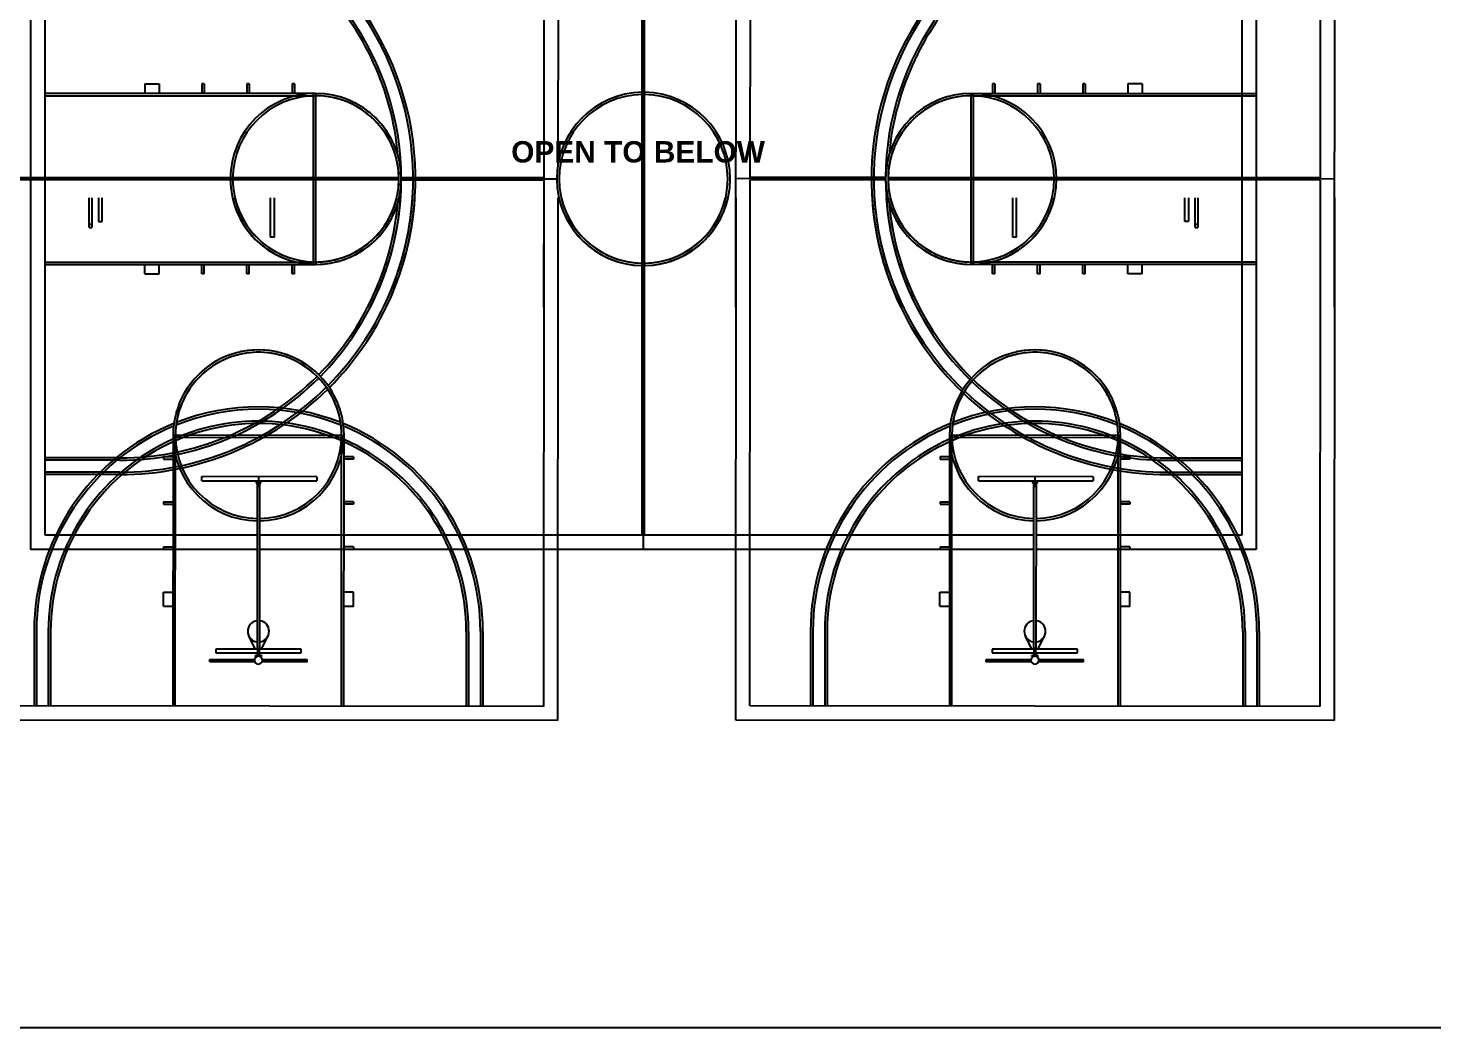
# Model space of a CAD drawing. Header units: inches. Extents: x 8199 to 15931, y 7617 to 15423.
# Drawn here: x 13339 to 14522, y 13310 to 14152 of the extents above; entities that cross this region are included whole.
import ezdxf

# ---------------------------------------------------------------- set-up
doc = ezdxf.new("R2010")
doc.units = ezdxf.units.IN
doc.header["$LTSCALE"] = 0.25
doc.header["$MEASUREMENT"] = 0
doc.layers.add('BACKGROUND', color=8, linetype='Continuous')
doc.styles.add('Arial_B_1', font='arialbd.ttf', dxfattribs={"height": 0.09375})

msp = doc.modelspace()

# ---------------------------------------------------------------- linework, layer by layer
at = {"layer": 'BACKGROUND'}
for p, q in [((13785.2, 14480.4), (13784.9, 14036.7)), ((13934.8, 13916.6), (13935.2, 14480.8)), ((14439.2, 14480.4), (14438.8, 13916.6)), ((13773.2, 14468.4), (13772.9, 14025.4)), ((13946.9, 14025.8), (13947.2, 14468.8)), ((14427.2, 14468.4), (14426.9, 14025.4)), ((13340.9, 13916.6), (13340.9, 14336.6)), ((13856.9, 13916.6), (13856.9, 14336.6)), ((14372.9, 14336.6), (14372.9, 13916.6)), ((13352.9, 13916.6), (13352.9, 14324.6)), ((13855.9, 14097.6), (13855.9, 14324.6)), ((13857.9, 14097.6), (13857.9, 14324.6)), ((14360.9, 14324.6), (14360.9, 13916.6)), ((13436.9, 14104.6), (13448.9, 14104.6)), ((13436.9, 14104.6), (13436.9, 14096.6)), ((13448.9, 14104.6), (13448.9, 14096.6)), ((13486.9, 14104.6), (13484.9, 14104.6)), ((13484.9, 14104.6), (13484.9, 14096.6)), ((13486.9, 14104.6), (13486.9, 14096.6)), ((13524.9, 14104.6), (13522.9, 14104.6)), ((13522.9, 14104.6), (13522.9, 14096.6)), ((13524.9, 14104.6), (13524.9, 14096.6)), ((13562.9, 14104.6), (13560.9, 14104.6)), ((13560.9, 14104.6), (13560.9, 14096.6)), ((13562.9, 14104.6), (13562.9, 14096.6)), ((14152.9, 14104.6), (14150.9, 14104.6)), ((14150.9, 14104.6), (14150.9, 14096.6)), ((14152.9, 14104.6), (14152.9, 14096.6)), ((14190.9, 14104.6), (14188.9, 14104.6)), ((14188.9, 14104.6), (14188.9, 14096.6)), ((14190.9, 14104.6), (14190.9, 14096.6)), ((14228.9, 14104.6), (14226.9, 14104.6)), ((14226.9, 14104.6), (14226.9, 14096.6)), ((14228.9, 14104.6), (14228.9, 14096.6)), ((14276.9, 14104.6), (14264.9, 14104.6)), ((14264.9, 14104.6), (14264.9, 14096.6)), ((14276.9, 14104.6), (14276.9, 14096.6)), ((13580.9, 14096.6), (13352.9, 14096.6)), ((13352.9, 14094.6), (13580.9, 14094.6)), ((13578.9, 13952.6), (13578.9, 14096.6)), ((13580.9, 14096.6), (13580.9, 14094.6)), ((13580.9, 13954.6), (13580.9, 14094.6)), ((13855.9, 14095.6), (13855.9, 14097.6)), ((13855.9, 13953.6), (13855.9, 14095.6)), ((13857.9, 14097.6), (13857.9, 14095.6)), ((13857.9, 13953.6), (13857.9, 14095.6)), ((14132.9, 14094.6), (14132.9, 14096.6)), ((14132.9, 14096.6), (14372.9, 14096.6)), ((14132.9, 14094.6), (14372.9, 14094.6)), ((14132.9, 13954.6), (14132.9, 14094.6)), ((14134.9, 13952.6), (14134.9, 14096.6)), ((13650.9, 14024.5), (13280.9, 14024.8)), ((13650.8, 14025.5), (13292.9, 14025.8)), ((13650.8, 14023.5), (13292.9, 14023.8)), ((13772.9, 14025.4), (13652.8, 14025.5)), ((13772.9, 14023.4), (13652.8, 14023.5)), ((13783.9, 14024.4), (13652.9, 14024.5)), ((13772.9, 14023.4), (13772.8, 13916.6)), ((14060.9, 14024.7), (13934.9, 14024.8)), ((13946.8, 13916.6), (13946.9, 14023.8)), ((14060.9, 14025.7), (13946.9, 14025.8)), ((14060.9, 14023.7), (13946.9, 14023.8)), ((14426.9, 14025.4), (14062.9, 14025.7)), ((14438.9, 14024.4), (14062.9, 14024.7)), ((14426.9, 14023.4), (14062.9, 14023.7)), ((14426.9, 14023.4), (14426.8, 13916.6)), ((13340.9, 13712.6), (13340.9, 14008.6)), ((13340.9, 13916.6), (13340.9, 14008.5)), ((13352.9, 13724.6), (13352.9, 14008.6)), ((13352.9, 13916.6), (13352.9, 14008.5)), ((13390.1, 13986.2), (13390.1, 14008.6)), ((13390.1, 13986.2), (13390.1, 14008.5)), ((13392.2, 14008.6), (13392.2, 13986.2)), ((13392.2, 14008.5), (13392.2, 13986.2)), ((13397.9, 14008.6), (13397.9, 13988.6)), ((13397.9, 14008.5), (13397.9, 13988.6)), ((13400.9, 13988.6), (13400.9, 14008.6)), ((13400.9, 13988.6), (13400.9, 14008.5)), ((13542.6, 14008.6), (13542.6, 13975.5)), ((13542.6, 14008.5), (13542.6, 13975.5)), ((13546.1, 13975.5), (13546.1, 14008.6)), ((13546.1, 13975.5), (13546.1, 14008.5)), ((13578.9, 13952.6), (13578.9, 14008.6)), ((13578.9, 13952.6), (13578.9, 14008.5)), ((13580.9, 13954.6), (13580.9, 14008.6)), ((13580.9, 13954.6), (13580.9, 14008.5)), ((13772.9, 14008.6), (13772.6, 13580.4)), ((13772.9, 14008.5), (13772.8, 13916.6)), ((13784.9, 14008.6), (13784.6, 13568.4)), ((13784.9, 14008.5), (13784.8, 13916.6)), ((13855.9, 13953.6), (13855.9, 14008.6)), ((13855.9, 13953.6), (13855.9, 14008.5)), ((13856.9, 13712.6), (13856.9, 14008.6)), ((13856.9, 13916.6), (13856.9, 14008.5)), ((13857.9, 13953.6), (13857.9, 14008.6)), ((13857.9, 13953.6), (13857.9, 14008.5)), ((13934.6, 13568.8), (13934.9, 14008.6)), ((13934.8, 13916.6), (13934.9, 14008.5)), ((13946.6, 13580.8), (13946.9, 14008.6)), ((13946.8, 13916.6), (13946.9, 14008.5)), ((14132.9, 13954.6), (14132.9, 14008.6)), ((14132.9, 13954.6), (14132.9, 14008.5)), ((14134.9, 13952.6), (14134.9, 14008.6)), ((14134.9, 13952.6), (14134.9, 14008.5)), ((14167.6, 14008.6), (14167.6, 13975.5)), ((14167.6, 14008.5), (14167.6, 13975.5)), ((14171.1, 13975.5), (14171.1, 14008.6)), ((14171.1, 13975.5), (14171.1, 14008.5)), ((14312.9, 13988.6), (14312.9, 14008.6)), ((14312.9, 13988.6), (14312.9, 14008.5)), ((14315.9, 14008.6), (14315.9, 13988.6)), ((14315.9, 14008.5), (14315.9, 13988.6)), ((14321.6, 13986.2), (14321.6, 14008.6)), ((14321.6, 13986.2), (14321.6, 14008.5)), ((14323.7, 14008.6), (14323.7, 13986.2)), ((14323.7, 14008.5), (14323.7, 13986.2)), ((14360.9, 14008.6), (14360.9, 13724.6)), ((14360.9, 14008.5), (14360.9, 13916.6)), ((14372.9, 14008.6), (14372.9, 13712.6)), ((14372.9, 14008.5), (14372.9, 13916.6)), ((14426.9, 14008.6), (14426.6, 13580.4)), ((14426.9, 14008.5), (14426.8, 13916.6)), ((14438.9, 14008.6), (14438.6, 13568.4)), ((14438.9, 14008.5), (14438.8, 13916.6)), ((13390.1, 13983.6), (13390.1, 13986.2)), ((13392.2, 13986.2), (13390.1, 13986.2)), ((13390.1, 13983.6), (13390.1, 13986.2)), ((13392.2, 13986.2), (13390.1, 13986.2)), ((13392.2, 13986.2), (13392.2, 13983.6)), ((13392.2, 13986.2), (13392.2, 13983.6)), ((13397.9, 13988.6), (13400.9, 13988.6)), ((13397.9, 13988.6), (13400.9, 13988.6)), ((14315.9, 13988.6), (14312.9, 13988.6)), ((14315.9, 13988.6), (14312.9, 13988.6)), ((14321.6, 13983.6), (14321.6, 13986.2)), ((14323.7, 13986.2), (14321.6, 13986.2)), ((14321.6, 13983.6), (14321.6, 13986.2)), ((14323.7, 13986.2), (14321.6, 13986.2)), ((14323.7, 13986.2), (14323.7, 13983.6)), ((14323.7, 13986.2), (14323.7, 13983.6)), ((13390.1, 13983.6), (13392.2, 13983.6)), ((13390.1, 13983.6), (13392.2, 13983.6)), ((13543, 13975.5), (13542.6, 13975.5)), ((13543, 13975.5), (13542.6, 13975.5)), ((13546.1, 13975.5), (13543, 13975.5)), ((13546.1, 13975.5), (13543, 13975.5)), ((14170.7, 13975.5), (14167.6, 13975.5)), ((14170.7, 13975.5), (14167.6, 13975.5)), ((14171.1, 13975.5), (14170.7, 13975.5)), ((14171.1, 13975.5), (14170.7, 13975.5)), ((14321.6, 13983.6), (14323.7, 13983.6)), ((14321.6, 13983.6), (14323.7, 13983.6)), ((13352.9, 13954.6), (13580.9, 13954.6)), ((13352.9, 13954.6), (13580.9, 13954.6)), ((13352.9, 13952.6), (13580.9, 13952.6)), ((13352.9, 13952.6), (13580.9, 13952.6)), ((13436.9, 13944.6), (13436.9, 13952.6)), ((13436.9, 13944.6), (13436.9, 13952.6)), ((13448.9, 13944.6), (13448.9, 13952.6)), ((13448.9, 13944.6), (13448.9, 13952.6)), ((13484.9, 13944.6), (13484.9, 13952.6)), ((13484.9, 13944.6), (13484.9, 13952.6)), ((13486.9, 13944.6), (13486.9, 13952.6)), ((13486.9, 13944.6), (13486.9, 13952.6)), ((13522.9, 13944.6), (13522.9, 13952.6)), ((13522.9, 13944.6), (13522.9, 13952.6)), ((13524.9, 13944.6), (13524.9, 13952.6)), ((13524.9, 13944.6), (13524.9, 13952.6)), ((13560.9, 13944.6), (13560.9, 13952.6)), ((13560.9, 13944.6), (13560.9, 13952.6)), ((13562.9, 13944.6), (13562.9, 13952.6)), ((13562.9, 13944.6), (13562.9, 13952.6)), ((13580.9, 13954.6), (13580.9, 13952.6)), ((13580.9, 13954.6), (13580.9, 13952.6)), ((13855.9, 13951.6), (13855.9, 13953.6)), ((13855.9, 13951.6), (13855.9, 13953.6)), ((13855.9, 13916.6), (13855.9, 13951.6)), ((13855.9, 13724.6), (13855.9, 13951.6)), ((13857.9, 13953.6), (13857.9, 13951.6)), ((13857.9, 13953.6), (13857.9, 13951.6)), ((13857.9, 13916.6), (13857.9, 13951.6)), ((13857.9, 13724.6), (13857.9, 13951.6)), ((14132.9, 13952.6), (14132.9, 13954.6)), ((14372.9, 13954.6), (14132.9, 13954.6)), ((14132.9, 13952.6), (14132.9, 13954.6)), ((14372.9, 13954.6), (14132.9, 13954.6)), ((14372.9, 13952.6), (14132.9, 13952.6)), ((14372.9, 13952.6), (14132.9, 13952.6)), ((14150.9, 13944.6), (14150.9, 13952.6)), ((14150.9, 13944.6), (14150.9, 13952.6)), ((14152.9, 13944.6), (14152.9, 13952.6)), ((14152.9, 13944.6), (14152.9, 13952.6)), ((14188.9, 13944.6), (14188.9, 13952.6)), ((14188.9, 13944.6), (14188.9, 13952.6)), ((14190.9, 13944.6), (14190.9, 13952.6)), ((14190.9, 13944.6), (14190.9, 13952.6)), ((14226.9, 13944.6), (14226.9, 13952.6)), ((14226.9, 13944.6), (14226.9, 13952.6)), ((14228.9, 13944.6), (14228.9, 13952.6)), ((14228.9, 13944.6), (14228.9, 13952.6)), ((14264.9, 13944.6), (14264.9, 13952.6)), ((14264.9, 13944.6), (14264.9, 13952.6)), ((14276.9, 13944.6), (14276.9, 13952.6)), ((14276.9, 13944.6), (14276.9, 13952.6)), ((13436.9, 13944.6), (13448.9, 13944.6)), ((13436.9, 13944.6), (13448.9, 13944.6)), ((13486.9, 13944.6), (13484.9, 13944.6)), ((13486.9, 13944.6), (13484.9, 13944.6)), ((13524.9, 13944.6), (13522.9, 13944.6)), ((13524.9, 13944.6), (13522.9, 13944.6)), ((13562.9, 13944.6), (13560.9, 13944.6)), ((13562.9, 13944.6), (13560.9, 13944.6)), ((14152.9, 13944.6), (14150.9, 13944.6)), ((14152.9, 13944.6), (14150.9, 13944.6)), ((14190.9, 13944.6), (14188.9, 13944.6)), ((14190.9, 13944.6), (14188.9, 13944.6)), ((14228.9, 13944.6), (14226.9, 13944.6)), ((14228.9, 13944.6), (14226.9, 13944.6)), ((14276.9, 13944.6), (14264.9, 13944.6)), ((14276.9, 13944.6), (14264.9, 13944.6)), ((13460.7, 13808.7), (13460.6, 13580.7)), ((13460.7, 13808.7), (13462.7, 13808.7)), ((13462.6, 13580.7), (13462.7, 13808.7)), ((13602.7, 13808.6), (13462.7, 13808.7)), ((13602.6, 13580.6), (13602.7, 13808.6)), ((13602.7, 13808.6), (13604.7, 13808.6)), ((13604.6, 13580.6), (13604.7, 13808.6)), ((14114.7, 13808.7), (14114.6, 13580.7)), ((14114.7, 13808.7), (14116.7, 13808.7)), ((14116.6, 13580.7), (14116.7, 13808.7)), ((14256.7, 13808.6), (14116.7, 13808.7)), ((14256.6, 13580.6), (14256.7, 13808.6)), ((14256.7, 13808.6), (14258.7, 13808.6)), ((14258.6, 13580.6), (14258.7, 13808.6)), ((13604.7, 13806.6), (13460.7, 13806.7)), ((14258.7, 13806.6), (14114.7, 13806.7)), ((13415.9, 13789.6), (13352.9, 13789.6)), ((13415.9, 13787.6), (13352.9, 13787.6)), ((13452.7, 13790.7), (13452.7, 13788.7)), ((13452.7, 13790.7), (13460.7, 13790.7)), ((13452.7, 13788.7), (13460.7, 13788.7)), ((13612.7, 13790.6), (13604.7, 13790.6)), ((13612.7, 13788.6), (13604.7, 13788.6)), ((13612.7, 13790.6), (13612.7, 13788.6)), ((14106.7, 13790.7), (14106.7, 13788.7)), ((14106.7, 13790.7), (14114.7, 13790.7)), ((14106.7, 13788.7), (14114.7, 13788.7)), ((14266.7, 13790.6), (14258.7, 13790.6)), ((14266.7, 13788.6), (14258.7, 13788.6)), ((14266.7, 13790.6), (14266.7, 13788.6)), ((14297.9, 13789.6), (14360.9, 13789.6)), ((14297.9, 13787.6), (14360.9, 13787.6)), ((13415.9, 13777.6), (13352.9, 13777.6)), ((13415.9, 13775.6), (13352.9, 13775.6)), ((13581.8, 13773.8), (13485, 13773.9)), ((13485, 13770.8), (13485, 13773.9)), ((13581.8, 13773.8), (13581.8, 13770.8)), ((14235.8, 13773.8), (14139, 13773.9)), ((14139, 13770.8), (14139, 13773.9)), ((14235.8, 13773.8), (14235.8, 13770.8)), ((14297.9, 13777.6), (14360.9, 13777.6)), ((14297.9, 13775.6), (14360.9, 13775.6)), ((13485, 13770.4), (13485, 13770.8)), ((13485, 13770.4), (13581.8, 13770.3)), ((13530.7, 13770.4), (13530.7, 13768.4)), ((13530.7, 13768.4), (13534.7, 13768.4)), ((13530.7, 13768.4), (13530.7, 13768.3)), ((13534.7, 13768.3), (13530.7, 13768.3)), ((13531.5, 13766.6), (13531.4, 13630.2)), ((13532.1, 13770.4), (13532.1, 13768.9)), ((13532.2, 13768.9), (13532.1, 13768.9)), ((13532.1, 13768.9), (13532.1, 13768.4)), ((13532.1, 13768.4), (13533.3, 13768.4)), ((13532.1, 13766.2), (13532.1, 13768.3)), ((13532.1, 13766.2), (13532.1, 13766.2)), ((13532.1, 13766.1), (13533.3, 13766.1)), ((13532.2, 13770.4), (13532.2, 13768.9)), ((13532.2, 13768.4), (13532.2, 13768.9)), ((13532.2, 13768.9), (13532.2, 13768.4)), ((13533.2, 13768.4), (13532.2, 13768.4)), ((13532.6, 13770.7), (13532.6, 13768.9)), ((13532.8, 13768.9), (13532.8, 13770.7)), ((13533.2, 13770.4), (13533.2, 13768.9)), ((13533.3, 13768.9), (13533.2, 13768.9)), ((13533.2, 13768.9), (13533.2, 13768.4)), ((13533.2, 13768.4), (13533.2, 13768.9)), ((13533.3, 13770.4), (13533.3, 13768.9)), ((13533.3, 13768.4), (13533.3, 13768.9)), ((13533.3, 13768.3), (13533.3, 13766.2)), ((13533.3, 13766.2), (13533.3, 13766.2)), ((13533.8, 13630.2), (13533.9, 13766.6)), ((13534.7, 13768.4), (13534.7, 13770.4)), ((13534.7, 13768.3), (13534.7, 13768.4)), ((13581.8, 13770.8), (13581.8, 13770.3)), ((14139, 13770.4), (14139, 13770.8)), ((14139, 13770.4), (14235.8, 13770.3)), ((14184.7, 13770.4), (14184.7, 13768.4)), ((14184.7, 13768.4), (14188.7, 13768.4)), ((14184.7, 13768.4), (14184.7, 13768.3)), ((14188.7, 13768.3), (14184.7, 13768.3)), ((14185.5, 13766.6), (14185.4, 13630.2)), ((14186.1, 13770.4), (14186.1, 13768.9)), ((14186.2, 13768.9), (14186.1, 13768.9)), ((14186.1, 13768.9), (14186.1, 13768.4)), ((14186.1, 13768.4), (14187.3, 13768.4)), ((14186.1, 13766.2), (14186.1, 13768.3)), ((14186.1, 13766.2), (14186.1, 13766.2)), ((14186.1, 13766.1), (14187.3, 13766.1)), ((14186.2, 13770.4), (14186.2, 13768.9)), ((14186.2, 13768.4), (14186.2, 13768.9)), ((14186.2, 13768.9), (14186.2, 13768.4)), ((14187.2, 13768.4), (14186.2, 13768.4)), ((14186.6, 13770.7), (14186.6, 13768.9)), ((14186.8, 13768.9), (14186.8, 13770.7)), ((14187.2, 13770.4), (14187.2, 13768.9)), ((14187.3, 13768.9), (14187.2, 13768.9)), ((14187.2, 13768.9), (14187.2, 13768.4)), ((14187.2, 13768.4), (14187.2, 13768.9)), ((14187.3, 13770.4), (14187.3, 13768.9)), ((14187.3, 13768.4), (14187.3, 13768.9)), ((14187.3, 13768.3), (14187.3, 13766.2)), ((14187.3, 13766.2), (14187.3, 13766.2)), ((14187.8, 13630.2), (14187.9, 13766.6)), ((14188.7, 13768.4), (14188.7, 13770.4)), ((14188.7, 13768.3), (14188.7, 13768.4)), ((14235.8, 13770.8), (14235.8, 13770.3)), ((13452.7, 13752.7), (13452.7, 13750.7)), ((13452.7, 13752.7), (13460.7, 13752.7)), ((13452.7, 13750.7), (13460.7, 13750.7)), ((13612.7, 13752.6), (13604.7, 13752.6)), ((13612.7, 13750.6), (13604.7, 13750.6)), ((13612.7, 13752.6), (13612.7, 13750.6)), ((14106.7, 13752.7), (14106.7, 13750.7)), ((14106.7, 13752.7), (14114.7, 13752.7)), ((14106.7, 13750.7), (14114.7, 13750.7)), ((14266.7, 13752.6), (14258.7, 13752.6)), ((14266.7, 13750.6), (14258.7, 13750.6)), ((14266.7, 13752.6), (14266.7, 13750.6)), ((13531.5, 13724.6), (13352.9, 13724.6)), ((13452.7, 13714.7), (13452.7, 13712.7)), ((13452.7, 13714.7), (13460.7, 13714.7)), ((13855.9, 13724.6), (13533.8, 13724.6)), ((13612.7, 13714.6), (13604.7, 13714.6)), ((13612.7, 13714.6), (13612.7, 13712.6)), ((14185.5, 13724.6), (13857.9, 13724.6)), ((14106.7, 13714.7), (14106.7, 13712.7)), ((14106.7, 13714.7), (14114.7, 13714.7)), ((14360.9, 13724.6), (14187.8, 13724.6)), ((14266.7, 13714.6), (14258.7, 13714.6)), ((14266.7, 13714.6), (14266.7, 13712.6)), ((13531.5, 13712.6), (13340.9, 13712.6)), ((13452.7, 13712.7), (13460.7, 13712.7)), ((14185.5, 13712.6), (13533.8, 13712.6)), ((13612.7, 13712.6), (13604.7, 13712.6)), ((14106.7, 13712.7), (14114.7, 13712.7)), ((14372.9, 13712.6), (14187.8, 13712.6)), ((14266.7, 13712.6), (14258.7, 13712.6)), ((13452.6, 13664.7), (13452.6, 13676.7)), ((13452.6, 13676.7), (13460.6, 13676.7)), ((13612.6, 13676.6), (13604.6, 13676.6)), ((13612.6, 13664.6), (13612.6, 13676.6)), ((14106.6, 13664.7), (14106.6, 13676.7)), ((14106.6, 13676.7), (14114.6, 13676.7)), ((14266.6, 13676.6), (14258.6, 13676.6)), ((14266.6, 13664.6), (14266.6, 13676.6)), ((13452.6, 13664.7), (13460.6, 13664.7)), ((13612.6, 13664.6), (13604.6, 13664.6)), ((14106.6, 13664.7), (14114.6, 13664.7)), ((14266.6, 13664.6), (14258.6, 13664.6)), ((13343.6, 13643.7), (13343.6, 13580.7)), ((13345.6, 13643.7), (13345.6, 13580.7)), ((13355.6, 13643.7), (13355.6, 13580.7)), ((13357.6, 13643.7), (13357.6, 13580.7)), ((13707.6, 13643.5), (13707.6, 13580.5)), ((13709.6, 13643.5), (13709.6, 13580.5)), ((13719.6, 13643.5), (13719.6, 13580.5)), ((13721.6, 13643.5), (13721.6, 13580.5)), ((13997.6, 13643.7), (13997.6, 13580.7)), ((13999.6, 13643.7), (13999.6, 13580.7)), ((14009.6, 13643.7), (14009.6, 13580.7)), ((14011.6, 13643.7), (14011.6, 13580.7)), ((14361.6, 13643.5), (14361.6, 13580.5)), ((14363.6, 13643.5), (14363.6, 13580.5)), ((14373.6, 13643.5), (14373.6, 13580.5)), ((14375.6, 13643.5), (14375.6, 13580.5)), ((13530.1, 13628.6), (13524.6, 13639.6)), ((13535.1, 13628.6), (13540.6, 13639.5)), ((14184.1, 13628.6), (14178.6, 13639.6)), ((14189.1, 13628.6), (14194.6, 13639.5)), ((13491.6, 13619.9), (13494.1, 13619.9)), ((13491.6, 13617.8), (13491.6, 13619.9)), ((13494.1, 13619.9), (13529.4, 13619.9)), ((13494.1, 13619.9), (13494.1, 13617.8)), ((13531.8, 13628.6), (13496.6, 13628.6)), ((13496.6, 13628.6), (13496.6, 13625.6)), ((13496.6, 13625.6), (13531.8, 13625.6)), ((13530.1, 13622.3), (13530.1, 13623.2)), ((13530.1, 13623.2), (13535.1, 13623.2)), ((13535.1, 13623.2), (13530.1, 13623.2)), ((13530.1, 13623.2), (13530.1, 13623.2)), ((13531.3, 13622.3), (13530.1, 13622.3)), ((13532, 13628.7), (13531.8, 13628.7)), ((13531.8, 13628.7), (13531.8, 13623.5)), ((13532, 13623.5), (13532, 13628.7)), ((13532.2, 13628.6), (13532, 13628.6)), ((13532, 13625.6), (13533.2, 13625.6)), ((13533.1, 13623.3), (13532.1, 13623.3)), ((13532.2, 13629.3), (13532.2, 13628.2)), ((13533.2, 13628.6), (13532.9, 13628.6)), ((13533, 13628.2), (13533, 13629.3)), ((13533.3, 13628.7), (13533.2, 13628.7)), ((13533.2, 13628.7), (13533.2, 13623.5)), ((13533.3, 13623.5), (13533.3, 13628.7)), ((13568.6, 13628.6), (13533.3, 13628.6)), ((13533.3, 13625.6), (13568.6, 13625.6)), ((13535.1, 13622.3), (13533.9, 13622.3)), ((13535.1, 13623.2), (13535.1, 13622.3)), ((13535.1, 13623.2), (13535.1, 13623.2)), ((13535.8, 13619.9), (13571, 13619.9)), ((13568.6, 13625.6), (13568.6, 13628.6)), ((13571, 13619.9), (13573.6, 13619.9)), ((13571, 13619.9), (13571, 13617.8)), ((13573.6, 13617.8), (13573.6, 13619.9)), ((14145.6, 13619.9), (14148.1, 13619.9)), ((14145.6, 13617.8), (14145.6, 13619.9)), ((14148.1, 13619.9), (14183.4, 13619.9)), ((14148.1, 13619.9), (14148.1, 13617.8)), ((14185.8, 13628.6), (14150.6, 13628.6)), ((14150.6, 13628.6), (14150.6, 13625.6)), ((14150.6, 13625.6), (14185.8, 13625.6)), ((14184.1, 13622.3), (14184.1, 13623.2)), ((14184.1, 13623.2), (14189.1, 13623.2)), ((14189.1, 13623.2), (14184.1, 13623.2)), ((14184.1, 13623.2), (14184.1, 13623.2)), ((14185.3, 13622.3), (14184.1, 13622.3)), ((14186, 13628.7), (14185.8, 13628.7)), ((14185.8, 13628.7), (14185.8, 13623.5)), ((14186, 13623.5), (14186, 13628.7)), ((14186.2, 13628.6), (14186, 13628.6)), ((14186, 13625.6), (14187.2, 13625.6)), ((14187.1, 13623.3), (14186.1, 13623.3)), ((14186.2, 13629.3), (14186.2, 13628.2)), ((14187.2, 13628.6), (14186.9, 13628.6)), ((14187, 13628.2), (14187, 13629.3)), ((14187.3, 13628.7), (14187.2, 13628.7)), ((14187.2, 13628.7), (14187.2, 13623.5)), ((14187.3, 13623.5), (14187.3, 13628.7)), ((14222.6, 13628.6), (14187.3, 13628.6)), ((14187.3, 13625.6), (14222.6, 13625.6)), ((14189.1, 13622.3), (14187.9, 13622.3)), ((14189.1, 13623.2), (14189.1, 13622.3)), ((14189.1, 13623.2), (14189.1, 13623.2)), ((14189.8, 13619.9), (14225, 13619.9)), ((14222.6, 13625.6), (14222.6, 13628.6)), ((14225, 13619.9), (14227.6, 13619.9)), ((14225, 13619.9), (14225, 13617.8)), ((14227.6, 13617.8), (14227.6, 13619.9)), ((13494.1, 13617.8), (13491.6, 13617.8)), ((13529.4, 13617.8), (13494.1, 13617.8)), ((13529.4, 13618.4), (13529.4, 13617.8)), ((13535.8, 13618.4), (13535.8, 13617.8)), ((13571, 13617.8), (13535.8, 13617.8)), ((13573.6, 13617.8), (13571, 13617.8)), ((14148.1, 13617.8), (14145.6, 13617.8)), ((14183.4, 13617.8), (14148.1, 13617.8)), ((14183.4, 13618.4), (14183.4, 13617.8)), ((14189.8, 13618.4), (14189.8, 13617.8)), ((14225, 13617.8), (14189.8, 13617.8)), ((14227.6, 13617.8), (14225, 13617.8)), ((13772.6, 13580.4), (13292.6, 13580.8)), ((14426.6, 13580.4), (13946.6, 13580.8)), ((13784.6, 13568.4), (13280.6, 13568.8)), ((14438.6, 13568.4), (13934.6, 13568.8)), ((15268.9, 13309.6), (12747.6, 13309.6))]:
    msp.add_line(p, q, dxfattribs=at)
at = {"layer": 'BACKGROUND', "flags": 128}
for points in [[(13532.6, 13774), (13532.6, 13774), (13532.6, 13774), (13532.6, 13774), (13532.6, 13774), (13532.6, 13774), (13532.6, 13774), (13532.6, 13774), (13532.6, 13774), (13532.6, 13774), (13532.6, 13774), (13532.6, 13774), (13532.6, 13774), (13532.6, 13774), (13532.6, 13774), (13532.6, 13774), (13532.6, 13774.1), (13532.6, 13774.1), (13532.6, 13774.1), (13532.6, 13774.1), (13532.6, 13774.1), (13532.6, 13774.1), (13532.6, 13774.1), (13532.6, 13774.1), (13532.6, 13774.1), (13532.6, 13774.1), (13532.6, 13774.1), (13532.6, 13774.1), (13532.6, 13774.1), (13532.7, 13774.1), (13532.7, 13774.1), (13532.7, 13774.1), (13532.7, 13774.1), (13532.7, 13774.1), (13532.7, 13774.1), (13532.7, 13774.1), (13532.7, 13774.1), (13532.7, 13774.1), (13532.7, 13774.1), (13532.7, 13774.1), (13532.7, 13774.1)], [(13532.6, 13773.8), (13532.6, 13773.9), (13532.6, 13773.9), (13532.6, 13773.9), (13532.6, 13773.9), (13532.6, 13773.9), (13532.6, 13774), (13532.6, 13774), (13532.6, 13774), (13532.6, 13774), (13532.6, 13774)], [(13532.6, 13774), (13532.6, 13774), (13532.6, 13774), (13532.6, 13774), (13532.6, 13774), (13532.6, 13773.9), (13532.6, 13773.9), (13532.6, 13773.9), (13532.6, 13773.9), (13532.6, 13773.9), (13532.6, 13773.8), (13532.6, 13773.8), (13532.6, 13773.8), (13532.6, 13773.7), (13532.6, 13773.7), (13532.6, 13773.6), (13532.6, 13773.6), (13532.6, 13773.6), (13532.6, 13773.5), (13532.6, 13773.5), (13532.6, 13773.4), (13532.6, 13773.4), (13532.6, 13773.3), (13532.6, 13773.2), (13532.6, 13773.2), (13532.6, 13773.1), (13532.6, 13773), (13532.6, 13773), (13532.6, 13772.9), (13532.6, 13772.8), (13532.6, 13772.8), (13532.6, 13772.7), (13532.6, 13772.6), (13532.6, 13772.6), (13532.6, 13772.5), (13532.6, 13772.4), (13532.6, 13772.3), (13532.6, 13772.3), (13532.6, 13772.2), (13532.6, 13772.1), (13532.6, 13772), (13532.6, 13772), (13532.6, 13771.9), (13532.6, 13771.8), (13532.6, 13771.7), (13532.6, 13771.7), (13532.6, 13771.6), (13532.6, 13771.5), (13532.6, 13771.5), (13532.6, 13771.4), (13532.6, 13771.3), (13532.6, 13771.3), (13532.6, 13771.2), (13532.6, 13771.1), (13532.6, 13771.1), (13532.6, 13771), (13532.6, 13770.9), (13532.6, 13770.9), (13532.6, 13770.8), (13532.6, 13770.8), (13532.6, 13770.7), (13532.6, 13770.7)], [(13532.7, 13774.1), (13532.7, 13774.1), (13532.7, 13774.1), (13532.7, 13774.1), (13532.7, 13774.1), (13532.7, 13774.1), (13532.7, 13774.1), (13532.7, 13774.1), (13532.7, 13774.1), (13532.7, 13774.1), (13532.7, 13774.1), (13532.8, 13774.1), (13532.8, 13774.1), (13532.8, 13774.1), (13532.8, 13774.1), (13532.8, 13774.1), (13532.8, 13774.1), (13532.8, 13774.1), (13532.8, 13774.1), (13532.8, 13774.1), (13532.8, 13774.1), (13532.8, 13774.1), (13532.8, 13774.1), (13532.8, 13774.1), (13532.8, 13774), (13532.8, 13774), (13532.8, 13774), (13532.8, 13774), (13532.8, 13774), (13532.8, 13774), (13532.8, 13774), (13532.8, 13774), (13532.8, 13774), (13532.8, 13774), (13532.8, 13774), (13532.8, 13774), (13532.8, 13774), (13532.8, 13774), (13532.8, 13774), (13532.8, 13774), (13532.8, 13774)], [(13532.8, 13770.7), (13532.8, 13770.7), (13532.8, 13770.8), (13532.8, 13770.8), (13532.8, 13770.9), (13532.8, 13771), (13532.8, 13771), (13532.8, 13771.1), (13532.8, 13771.2), (13532.8, 13771.2), (13532.8, 13771.3), (13532.8, 13771.4), (13532.8, 13771.4), (13532.8, 13771.5), (13532.8, 13771.6), (13532.8, 13771.6), (13532.8, 13771.7), (13532.8, 13771.8), (13532.8, 13771.9), (13532.8, 13771.9), (13532.8, 13772), (13532.8, 13772.1), (13532.8, 13772.2), (13532.8, 13772.2), (13532.8, 13772.3), (13532.8, 13772.4), (13532.8, 13772.5), (13532.8, 13772.5), (13532.8, 13772.6), (13532.8, 13772.7), (13532.8, 13772.7), (13532.8, 13772.8), (13532.8, 13772.9), (13532.8, 13772.9), (13532.8, 13773), (13532.8, 13773.1), (13532.8, 13773.1), (13532.8, 13773.2), (13532.8, 13773.3), (13532.8, 13773.3), (13532.8, 13773.4), (13532.8, 13773.4), (13532.8, 13773.5), (13532.8, 13773.5), (13532.8, 13773.6), (13532.8, 13773.6), (13532.8, 13773.7), (13532.8, 13773.7), (13532.8, 13773.7), (13532.8, 13773.8), (13532.8, 13773.8), (13532.8, 13773.8), (13532.8, 13773.9), (13532.8, 13773.9), (13532.8, 13773.9), (13532.8, 13773.9), (13532.8, 13773.9), (13532.8, 13774), (13532.8, 13774), (13532.8, 13774), (13532.8, 13774), (13532.8, 13774)], [(13532.8, 13774), (13532.8, 13774), (13532.8, 13774), (13532.8, 13774), (13532.8, 13774), (13532.8, 13773.9), (13532.8, 13773.9), (13532.8, 13773.9), (13532.8, 13773.9), (13532.8, 13773.9), (13532.8, 13773.8)], [(14186.6, 13774), (14186.6, 13774), (14186.6, 13774), (14186.6, 13774), (14186.6, 13774), (14186.6, 13774), (14186.6, 13774), (14186.6, 13774), (14186.6, 13774), (14186.6, 13774), (14186.6, 13774), (14186.6, 13774), (14186.6, 13774), (14186.6, 13774), (14186.6, 13774), (14186.6, 13774), (14186.6, 13774.1), (14186.6, 13774.1), (14186.6, 13774.1), (14186.6, 13774.1), (14186.6, 13774.1), (14186.6, 13774.1), (14186.6, 13774.1), (14186.6, 13774.1), (14186.6, 13774.1), (14186.6, 13774.1), (14186.6, 13774.1), (14186.6, 13774.1), (14186.6, 13774.1), (14186.7, 13774.1), (14186.7, 13774.1), (14186.7, 13774.1), (14186.7, 13774.1), (14186.7, 13774.1), (14186.7, 13774.1), (14186.7, 13774.1), (14186.7, 13774.1), (14186.7, 13774.1), (14186.7, 13774.1), (14186.7, 13774.1), (14186.7, 13774.1)], [(14186.6, 13773.8), (14186.6, 13773.9), (14186.6, 13773.9), (14186.6, 13773.9), (14186.6, 13773.9), (14186.6, 13773.9), (14186.6, 13774), (14186.6, 13774), (14186.6, 13774), (14186.6, 13774), (14186.6, 13774)], [(14186.6, 13774), (14186.6, 13774), (14186.6, 13774), (14186.6, 13774), (14186.6, 13774), (14186.6, 13773.9), (14186.6, 13773.9), (14186.6, 13773.9), (14186.6, 13773.9), (14186.6, 13773.9), (14186.6, 13773.8), (14186.6, 13773.8), (14186.6, 13773.8), (14186.6, 13773.7), (14186.6, 13773.7), (14186.6, 13773.6), (14186.6, 13773.6), (14186.6, 13773.6), (14186.6, 13773.5), (14186.6, 13773.5), (14186.6, 13773.4), (14186.6, 13773.4), (14186.6, 13773.3), (14186.6, 13773.2), (14186.6, 13773.2), (14186.6, 13773.1), (14186.6, 13773), (14186.6, 13773), (14186.6, 13772.9), (14186.6, 13772.8), (14186.6, 13772.8), (14186.6, 13772.7), (14186.6, 13772.6), (14186.6, 13772.6), (14186.6, 13772.5), (14186.6, 13772.4), (14186.6, 13772.3), (14186.6, 13772.3), (14186.6, 13772.2), (14186.6, 13772.1), (14186.6, 13772), (14186.6, 13772), (14186.6, 13771.9), (14186.6, 13771.8), (14186.6, 13771.7), (14186.6, 13771.7), (14186.6, 13771.6), (14186.6, 13771.5), (14186.6, 13771.5), (14186.6, 13771.4), (14186.6, 13771.3), (14186.6, 13771.3), (14186.6, 13771.2), (14186.6, 13771.1), (14186.6, 13771.1), (14186.6, 13771), (14186.6, 13770.9), (14186.6, 13770.9), (14186.6, 13770.8), (14186.6, 13770.8), (14186.6, 13770.7), (14186.6, 13770.7)], [(14186.7, 13774.1), (14186.7, 13774.1), (14186.7, 13774.1), (14186.7, 13774.1), (14186.7, 13774.1), (14186.7, 13774.1), (14186.7, 13774.1), (14186.7, 13774.1), (14186.7, 13774.1), (14186.7, 13774.1), (14186.7, 13774.1), (14186.8, 13774.1), (14186.8, 13774.1), (14186.8, 13774.1), (14186.8, 13774.1), (14186.8, 13774.1), (14186.8, 13774.1), (14186.8, 13774.1), (14186.8, 13774.1), (14186.8, 13774.1), (14186.8, 13774.1), (14186.8, 13774.1), (14186.8, 13774.1), (14186.8, 13774.1), (14186.8, 13774), (14186.8, 13774), (14186.8, 13774), (14186.8, 13774), (14186.8, 13774), (14186.8, 13774), (14186.8, 13774), (14186.8, 13774), (14186.8, 13774), (14186.8, 13774), (14186.8, 13774), (14186.8, 13774), (14186.8, 13774), (14186.8, 13774), (14186.8, 13774), (14186.8, 13774), (14186.8, 13774)], [(14186.8, 13770.7), (14186.8, 13770.7), (14186.8, 13770.8), (14186.8, 13770.8), (14186.8, 13770.9), (14186.8, 13771), (14186.8, 13771), (14186.8, 13771.1), (14186.8, 13771.2), (14186.8, 13771.2), (14186.8, 13771.3), (14186.8, 13771.4), (14186.8, 13771.4), (14186.8, 13771.5), (14186.8, 13771.6), (14186.8, 13771.6), (14186.8, 13771.7), (14186.8, 13771.8), (14186.8, 13771.9), (14186.8, 13771.9), (14186.8, 13772), (14186.8, 13772.1), (14186.8, 13772.2), (14186.8, 13772.2), (14186.8, 13772.3), (14186.8, 13772.4), (14186.8, 13772.5), (14186.8, 13772.5), (14186.8, 13772.6), (14186.8, 13772.7), (14186.8, 13772.7), (14186.8, 13772.8), (14186.8, 13772.9), (14186.8, 13772.9), (14186.8, 13773), (14186.8, 13773.1), (14186.8, 13773.1), (14186.8, 13773.2), (14186.8, 13773.3), (14186.8, 13773.3), (14186.8, 13773.4), (14186.8, 13773.4), (14186.8, 13773.5), (14186.8, 13773.5), (14186.8, 13773.6), (14186.8, 13773.6), (14186.8, 13773.7), (14186.8, 13773.7), (14186.8, 13773.7), (14186.8, 13773.8), (14186.8, 13773.8), (14186.8, 13773.8), (14186.8, 13773.9), (14186.8, 13773.9), (14186.8, 13773.9), (14186.8, 13773.9), (14186.8, 13773.9), (14186.8, 13774), (14186.8, 13774), (14186.8, 13774), (14186.8, 13774), (14186.8, 13774)], [(14186.8, 13774), (14186.8, 13774), (14186.8, 13774), (14186.8, 13774), (14186.8, 13774), (14186.8, 13773.9), (14186.8, 13773.9), (14186.8, 13773.9), (14186.8, 13773.9), (14186.8, 13773.9), (14186.8, 13773.8)]]:
    msp.add_lwpolyline(points, dxfattribs=at)
at = {"layer": 'BACKGROUND'}
for centre, radius, start, end in [((13415.9, 14024.6), 249, 334.2952, 44.8156), ((14297.9, 14024.6), 249, 133.9313, 205.7048), ((14297.9, 14024.6), 247, 134.0406, 205.9284), ((13415.9, 14024.6), 235, 4.9312, 44.5021), ((13415.9, 14024.6), 237, 332.8903, 44.506), ((13415.9, 14024.6), 247, 334.0716, 44.736), ((14297.9, 14024.6), 237, 134.3596, 207.1097), ((14297.9, 14024.6), 235, 134.3949, 175.0688), ((13580.9, 14024.6), 72, 90, 270), ((13580.9, 14024.6), 70, 90, 270), ((13580.9, 14024.6), 72, 270, 90), ((13580.9, 14024.6), 70, 270, 90), ((13580.9, 14024.6), 70, 84.7736, 90), ((13580.9, 14024.6), 72, 83.0917, 84.7736), ((13580.9, 14024.6), 70, 79.523, 83.0917), ((13580.9, 14024.6), 72, 77.5652, 79.523), ((13580.9, 14024.6), 70, 74.2228, 77.5652), ((13580.9, 14024.6), 72, 72.2362, 74.2228), ((13856.9, 14024.6), 73, 90.7849, 269.2151), ((13856.9, 14024.6), 71, 90.807, 269.193), ((13856.9, 14024.6), 73, 270.7849, 89.2151), ((13856.9, 14024.6), 71, 270.807, 89.193), ((14132.9, 14024.6), 72, 90, 270), ((14132.9, 14024.6), 70, 90, 270), ((14132.9, 14024.6), 72, 105.7772, 107.7638), ((14132.9, 14024.6), 70, 102.4348, 105.7772), ((14132.9, 14024.6), 72, 100.477, 102.4348), ((14132.9, 14024.6), 70, 96.9083, 100.477), ((14132.9, 14024.6), 72, 95.2264, 96.9083), ((14132.9, 14024.6), 70, 90, 95.2264), ((14132.9, 14024.6), 72, 270, 90), ((14132.9, 14024.6), 70, 270, 90), ((13580.9, 14024.6), 70, 68.7923, 72.2362), ((13580.9, 14024.6), 72, 66.9731, 68.7923), ((13580.9, 14024.6), 70, 62.7633, 66.9731), ((13580.9, 14024.6), 72, 61.7402, 62.7633), ((13580.9, 14024.6), 70, 56.5177, 61.7402), ((13580.9, 14024.6), 72, 55.0655, 56.5177), ((13580.9, 14024.6), 70, 51.2769, 55.0655), ((13580.9, 14024.6), 72, 49.3719, 51.2769), ((14132.9, 14024.6), 72, 128.7231, 130.6281), ((14132.9, 14024.6), 70, 124.9345, 128.7231), ((14132.9, 14024.6), 72, 123.4823, 124.9345), ((14132.9, 14024.6), 70, 118.2598, 123.4823), ((14132.9, 14024.6), 72, 117.2367, 118.2598), ((14132.9, 14024.6), 70, 113.0269, 117.2367), ((14132.9, 14024.6), 72, 111.2077, 113.0269), ((14132.9, 14024.6), 70, 107.7638, 111.2077), ((13580.9, 14024.6), 70, 45.9979, 49.3719), ((13580.9, 14024.6), 72, 44.0021, 45.9979), ((13580.9, 14024.6), 70, 40.6281, 44.0021), ((13580.9, 14024.6), 72, 38.7231, 40.6281), ((14132.9, 14024.6), 72, 139.3719, 141.2769), ((14132.9, 14024.6), 70, 135.9979, 139.3719), ((14132.9, 14024.6), 72, 134.0021, 135.9979), ((14132.9, 14024.6), 70, 130.6281, 134.0021), ((13580.9, 14024.6), 70, 34.9345, 38.7231), ((13580.9, 14024.6), 70, 28.2598, 33.4823), ((13580.9, 14024.6), 72, 33.4823, 34.9345), ((13580.9, 14024.6), 72, 27.2367, 28.2598), ((14132.9, 14024.6), 72, 151.7402, 152.7633), ((14132.9, 14024.6), 70, 146.5177, 151.7402), ((14132.9, 14024.6), 72, 145.0655, 146.5177), ((14132.9, 14024.6), 70, 141.2769, 145.0655), ((13580.9, 14024.6), 70, 23.0269, 27.2367), ((13580.9, 14024.6), 70, 17.7638, 21.2077), ((13580.9, 14024.6), 72, 21.2077, 23.0269), ((13580.9, 14024.6), 72, 15.7772, 17.7638), ((14132.9, 14024.6), 72, 162.2362, 164.2228), ((14132.9, 14024.6), 72, 156.9731, 158.7923), ((14132.9, 14024.6), 70, 158.7923, 162.2362), ((14132.9, 14024.6), 70, 152.7633, 156.9731), ((13580.9, 14024.6), 70, 12.4348, 15.7772), ((13580.9, 14024.6), 70, 6.9083, 10.477), ((13580.9, 14024.6), 72, 10.477, 12.4348), ((13580.9, 14024.6), 72, 5.2264, 6.9083), ((14132.9, 14024.6), 72, 173.0917, 174.7736), ((14132.9, 14024.6), 72, 167.5652, 169.523), ((14132.9, 14024.6), 70, 169.523, 173.0917), ((14132.9, 14024.6), 70, 164.2228, 167.5652), ((13580.9, 14024.6), 70, 354.7736, 5.2264), ((14132.9, 14024.6), 70, 174.7736, 185.2264), ((13580.9, 14024.6), 70, 349.523, 353.0917), ((13580.9, 14024.6), 72, 353.0917, 354.7736), ((14132.9, 14024.6), 72, 185.2264, 186.9083), ((14132.9, 14024.6), 70, 186.9083, 190.477), ((13580.9, 14024.6), 72, 192.8907, 270), ((13580.9, 14024.6), 72, 192.9409, 270), ((13580.9, 14024.6), 70, 193.2698, 270), ((13580.9, 14024.6), 70, 193.3214, 270), ((13580.9, 14024.6), 70, 270, 346.7455), ((13580.9, 14024.6), 72, 270, 347.1182), ((13580.9, 14024.6), 70, 270, 346.6947), ((13580.9, 14024.6), 72, 270, 347.0689), ((13415.9, 14024.6), 235, 315.4463, 354.9802), ((13415.9, 14024.6), 237, 315.4422, 356.1161), ((13415.9, 14024.6), 247, 315.2109, 356.2755), ((13415.9, 14024.6), 249, 315.1321, 356.3054), ((13415.9, 14024.6), 235, 332.6403, 354.9802), ((13415.9, 14024.6), 237, 332.8903, 356.1014), ((13415.9, 14024.6), 247, 334.0716, 356.2614), ((13415.9, 14024.6), 249, 334.2952, 356.2915), ((13580.9, 14024.6), 70, 333.3508, 339.8459), ((13580.9, 14024.6), 70, 333.3508, 339.8459), ((13580.9, 14024.6), 70, 340.6599, 346.6786), ((13580.9, 14024.6), 70, 340.6599, 346.7302), ((13580.9, 14024.6), 72, 339.8459, 340.6599), ((13580.9, 14024.6), 72, 339.8459, 340.6599), ((13856.9, 14024.6), 73, 192.7025, 269.2151), ((13856.9, 14024.6), 73, 192.7511, 269.2151), ((13856.9, 14024.6), 71, 193.0648, 269.193), ((13856.9, 14024.6), 71, 193.1148, 269.193), ((13856.9, 14024.6), 71, 270.807, 346.9352), ((13856.9, 14024.6), 73, 270.7849, 347.2975), ((13856.9, 14024.6), 71, 270.807, 346.8852), ((13856.9, 14024.6), 73, 270.7849, 347.2489), ((14297.9, 14024.6), 249, 183.6946, 226.0035), ((14297.9, 14024.6), 249, 183.7085, 205.7048), ((14297.9, 14024.6), 247, 183.7245, 225.8945), ((14297.9, 14024.6), 247, 183.7386, 205.9284), ((14297.9, 14024.6), 237, 183.8839, 225.5841), ((14297.9, 14024.6), 237, 183.8986, 207.1097), ((14132.9, 14024.6), 72, 192.8818, 270), ((14132.9, 14024.6), 72, 192.9311, 270), ((14297.9, 14024.6), 235, 185.0198, 207.3597), ((14297.9, 14024.6), 235, 185.0198, 225.549), ((14132.9, 14024.6), 70, 193.2545, 270), ((14132.9, 14024.6), 70, 193.2698, 199.3401), ((14132.9, 14024.6), 70, 193.3053, 270), ((14132.9, 14024.6), 70, 193.3214, 199.3401), ((14132.9, 14024.6), 72, 199.3401, 200.1541), ((14132.9, 14024.6), 72, 199.3401, 200.1541), ((14132.9, 14024.6), 70, 200.1541, 206.6492), ((14132.9, 14024.6), 70, 200.1541, 206.6492), ((14132.9, 14024.6), 72, 270, 347.1093), ((14132.9, 14024.6), 70, 270, 346.6786), ((14132.9, 14024.6), 72, 270, 347.0591), ((14132.9, 14024.6), 70, 270, 346.7302), ((13580.9, 14024.6), 70, 325.4366, 332.2445), ((13580.9, 14024.6), 70, 325.4366, 332.2445), ((13580.9, 14024.6), 72, 332.2445, 333.3508), ((13580.9, 14024.6), 72, 332.2445, 333.3508), ((14132.9, 14024.6), 72, 206.6492, 207.7555), ((14132.9, 14024.6), 72, 206.6492, 207.7555), ((14132.9, 14024.6), 70, 207.7555, 214.5634), ((14132.9, 14024.6), 70, 207.7555, 214.5634), ((13580.9, 14024.6), 70, 309.9092, 316.5009), ((13580.9, 14024.6), 70, 309.9092, 316.5009), ((13580.9, 14024.6), 70, 317.1086, 324.0167), ((13580.9, 14024.6), 70, 317.1086, 324.0167), ((13580.9, 14024.6), 72, 316.5009, 317.1086), ((13580.9, 14024.6), 72, 316.5009, 317.1086), ((13580.9, 14024.6), 72, 324.0167, 325.4366), ((13580.9, 14024.6), 72, 324.0167, 325.4366), ((14132.9, 14024.6), 72, 214.5634, 215.9833), ((14132.9, 14024.6), 72, 214.5634, 215.9833), ((14132.9, 14024.6), 70, 215.9833, 222.8914), ((14132.9, 14024.6), 70, 215.9833, 222.8914), ((14132.9, 14024.6), 72, 222.8914, 223.4991), ((14132.9, 14024.6), 72, 222.8914, 223.4991), ((14132.9, 14024.6), 70, 223.4991, 230.0908), ((14132.9, 14024.6), 70, 223.4991, 230.0908), ((13580.9, 14024.6), 70, 293.5552, 300.517), ((13580.9, 14024.6), 70, 293.5552, 300.517), ((13580.9, 14024.6), 72, 300.517, 301.9088), ((13580.9, 14024.6), 72, 300.517, 301.9088), ((13580.9, 14024.6), 70, 301.9088, 308.7009), ((13580.9, 14024.6), 70, 301.9088, 308.7009), ((13580.9, 14024.6), 72, 308.7009, 309.9092), ((13580.9, 14024.6), 72, 308.7009, 309.9092), ((14132.9, 14024.6), 72, 230.0908, 231.2991), ((14132.9, 14024.6), 72, 230.0908, 231.2991), ((14132.9, 14024.6), 70, 231.2991, 238.0912), ((14132.9, 14024.6), 70, 231.2991, 238.0912), ((14132.9, 14024.6), 72, 238.0912, 239.483), ((14132.9, 14024.6), 72, 238.0912, 239.483), ((14132.9, 14024.6), 70, 239.483, 246.4448), ((14132.9, 14024.6), 70, 239.483, 246.4448), ((13580.9, 14024.6), 70, 270, 277.028), ((13580.9, 14024.6), 70, 270, 277.028), ((13580.9, 14024.6), 72, 277.028, 278.3762), ((13580.9, 14024.6), 72, 277.028, 278.3762), ((13580.9, 14024.6), 70, 278.3762, 285.1605), ((13580.9, 14024.6), 70, 278.3762, 285.1605), ((13580.9, 14024.6), 72, 285.1605, 286.4484), ((13580.9, 14024.6), 72, 285.1605, 286.4484), ((13580.9, 14024.6), 70, 286.4484, 293.2116), ((13580.9, 14024.6), 70, 286.4484, 293.2116), ((13580.9, 14024.6), 72, 293.2116, 293.4783), ((13580.9, 14024.6), 72, 293.2116, 293.4783), ((14132.9, 14024.6), 72, 246.5217, 246.7884), ((14132.9, 14024.6), 72, 246.5217, 246.7884), ((14132.9, 14024.6), 70, 246.7884, 253.5516), ((14132.9, 14024.6), 70, 246.7884, 253.5516), ((14132.9, 14024.6), 72, 253.5516, 254.8395), ((14132.9, 14024.6), 72, 253.5516, 254.8395), ((14132.9, 14024.6), 70, 254.8395, 261.6238), ((14132.9, 14024.6), 70, 254.8395, 261.6238), ((14132.9, 14024.6), 72, 261.6238, 262.972), ((14132.9, 14024.6), 72, 261.6238, 262.972), ((14132.9, 14024.6), 70, 262.972, 270), ((14132.9, 14024.6), 70, 262.972, 270), ((13532.7, 13808.6), 72, 359.9597, 179.9597), ((13532.7, 13808.6), 72, 93.1917, 94.1687), ((13532.7, 13808.6), 72, 85.7508, 86.7278), ((14186.7, 13808.6), 72, 359.9597, 179.9597), ((14186.7, 13808.6), 72, 93.1917, 94.1687), ((14186.7, 13808.6), 72, 85.7508, 86.7278), ((13532.7, 13808.6), 70, 359.9597, 179.9597), ((13532.7, 13808.6), 72, 124.5231, 125.9431), ((13532.7, 13808.6), 70, 117.7152, 124.5231), ((13532.7, 13808.6), 72, 116.6089, 117.7152), ((13532.7, 13808.6), 70, 110.1138, 116.6089), ((13532.7, 13808.6), 72, 109.2998, 110.1138), ((13532.7, 13808.6), 70, 102.4346, 109.2998), ((13532.7, 13808.6), 72, 101.0008, 102.4346), ((13532.7, 13808.6), 70, 94.1687, 101.0008), ((13532.7, 13808.6), 70, 86.7278, 93.1917), ((13532.7, 13808.6), 70, 78.9187, 85.7508), ((13532.7, 13808.6), 72, 77.4849, 78.9187), ((13532.7, 13808.6), 70, 70.6197, 77.4849), ((13532.7, 13808.6), 72, 69.8056, 70.6197), ((13532.7, 13808.6), 70, 63.3105, 69.8056), ((13532.7, 13808.6), 72, 62.2043, 63.3105), ((13532.7, 13808.6), 70, 55.3964, 62.2043), ((13532.7, 13808.6), 72, 53.9764, 55.3964), ((14186.7, 13808.6), 70, 359.9597, 179.9597), ((14186.7, 13808.6), 72, 124.5231, 125.9431), ((14186.7, 13808.6), 70, 117.7152, 124.5231), ((14186.7, 13808.6), 72, 116.6089, 117.7152), ((14186.7, 13808.6), 70, 110.1138, 116.6089), ((14186.7, 13808.6), 72, 109.2998, 110.1138), ((14186.7, 13808.6), 70, 102.4346, 109.2998), ((14186.7, 13808.6), 72, 101.0008, 102.4346), ((14186.7, 13808.6), 70, 94.1687, 101.0008), ((14186.7, 13808.6), 70, 86.7278, 93.1917), ((14186.7, 13808.6), 70, 78.9187, 85.7508), ((14186.7, 13808.6), 72, 77.4849, 78.9187), ((14186.7, 13808.6), 70, 70.6197, 77.4849), ((14186.7, 13808.6), 72, 69.8056, 70.6197), ((14186.7, 13808.6), 70, 63.3105, 69.8056), ((14186.7, 13808.6), 72, 62.2043, 63.3105), ((14186.7, 13808.6), 70, 55.3964, 62.2043), ((14186.7, 13808.6), 72, 53.9764, 55.3964), ((13415.9, 14024.6), 235, 270, 314.9589), ((13415.9, 14024.6), 237, 270, 314.9589), ((13532.7, 13808.6), 70, 133.4588, 140.0505), ((13532.7, 13808.6), 72, 132.8511, 133.4588), ((13532.7, 13808.6), 70, 125.9431, 132.8511), ((13532.7, 13808.6), 70, 47.0684, 53.9764), ((13532.7, 13808.6), 70, 39.869, 46.4607), ((13532.7, 13808.6), 72, 46.4607, 47.0684), ((14186.7, 13808.6), 70, 133.4588, 140.0505), ((14186.7, 13808.6), 72, 132.8511, 133.4588), ((14186.7, 13808.6), 70, 125.9431, 132.8511), ((14186.7, 13808.6), 70, 47.0684, 53.9764), ((14186.7, 13808.6), 70, 39.869, 46.4607), ((14186.7, 13808.6), 72, 46.4607, 47.0684), ((13415.9, 14024.6), 247, 270, 314.7408), ((13415.9, 14024.6), 249, 270, 314.6658), ((13532.7, 13808.6), 70, 149.4427, 156.4045), ((13532.7, 13808.6), 72, 148.0509, 149.4427), ((13532.7, 13808.6), 70, 141.2588, 148.0509), ((13532.7, 13808.6), 72, 140.0505, 141.2588), ((13532.7, 13808.6), 70, 31.8685, 38.6606), ((13532.7, 13808.6), 72, 38.6606, 39.869), ((13532.7, 13808.6), 70, 23.515, 30.4768), ((13532.7, 13808.6), 72, 30.4768, 31.8685), ((14186.7, 13808.6), 70, 149.4427, 156.4045), ((14186.7, 13808.6), 72, 148.0509, 149.4427), ((14297.9, 14024.6), 249, 226.4778, 270), ((14186.7, 13808.6), 70, 141.2588, 148.0509), ((14297.9, 14024.6), 247, 226.3727, 270), ((14186.7, 13808.6), 72, 140.0505, 141.2588), ((14297.9, 14024.6), 237, 226.0976, 270), ((14297.9, 14024.6), 235, 226.0388, 270), ((14186.7, 13808.6), 70, 31.8685, 38.6606), ((14186.7, 13808.6), 72, 38.6606, 39.869), ((14186.7, 13808.6), 70, 23.515, 30.4768), ((14186.7, 13808.6), 72, 30.4768, 31.8685), ((13532.6, 13643.6), 189, 68.4989, 111.4206), ((13532.7, 13808.6), 70, 156.7482, 163.5113), ((13532.7, 13808.6), 72, 156.4815, 156.7482), ((13532.7, 13808.6), 70, 16.4081, 23.1713), ((13532.7, 13808.6), 72, 23.1713, 23.438), ((14186.6, 13643.6), 189, 68.4989, 111.4206), ((14186.7, 13808.6), 70, 156.7482, 163.5113), ((14186.7, 13808.6), 72, 156.4815, 156.7482), ((14186.7, 13808.6), 70, 16.4081, 23.1713), ((14186.7, 13808.6), 72, 23.1713, 23.438), ((13532.6, 13643.6), 177, 359.9597, 179.9597), ((13532.7, 13808.6), 72, 163.5113, 164.7992), ((13532.6, 13643.6), 187, 68.1713, 111.7482), ((13532.7, 13808.6), 70, 164.7992, 171.5835), ((13532.7, 13808.6), 70, 8.336, 15.1202), ((13532.7, 13808.6), 72, 15.1202, 16.4081), ((14186.6, 13643.6), 177, 359.9597, 179.9597), ((14186.7, 13808.6), 72, 163.5113, 164.7992), ((14186.6, 13643.6), 187, 68.1713, 111.7482), ((14186.7, 13808.6), 70, 164.7992, 171.5835), ((14186.7, 13808.6), 70, 8.336, 15.1202), ((14186.7, 13808.6), 72, 15.1202, 16.4081), ((13532.6, 13643.6), 189, 112.11, 179.9597), ((13532.6, 13643.6), 187, 112.461, 179.9597), ((13532.6, 13643.6), 175, 359.9597, 179.9597), ((13532.7, 13808.6), 72, 179.9597, 269.014), ((13532.7, 13808.6), 72, 171.5835, 172.9318), ((13532.7, 13808.6), 70, 172.9318, 179.9597), ((13532.7, 13808.6), 70, 179.9597, 268.987), ((13532.7, 13808.6), 70, 270.9257, 359.9597), ((13532.7, 13808.6), 72, 270.8984, 359.9597), ((13532.7, 13808.6), 70, 359.9597, 6.9877), ((13532.7, 13808.6), 72, 6.9877, 8.336), ((13532.6, 13643.6), 189, 359.9597, 67.8095), ((13532.6, 13643.6), 187, 359.9597, 67.4585), ((14186.6, 13643.6), 189, 112.11, 179.9597), ((14186.6, 13643.6), 187, 112.461, 179.9597), ((14186.6, 13643.6), 175, 359.9597, 179.9597), ((14186.7, 13808.6), 72, 179.9597, 269.014), ((14186.7, 13808.6), 72, 171.5835, 172.9318), ((14186.7, 13808.6), 70, 172.9318, 179.9597), ((14186.7, 13808.6), 70, 179.9597, 268.987), ((14186.7, 13808.6), 70, 270.9257, 359.9597), ((14186.7, 13808.6), 72, 270.8984, 359.9597), ((14186.7, 13808.6), 70, 359.9597, 6.9877), ((14186.7, 13808.6), 72, 6.9877, 8.336), ((14186.6, 13643.6), 189, 359.9597, 67.8095), ((14186.6, 13643.6), 187, 359.9597, 67.4585), ((13532.6, 13643.6), 9, 97.6744, 262.2111), ((13532.6, 13643.6), 9, 359.9597, 82.202), ((13532.6, 13643.6), 9, 277.7175, 359.9597), ((14186.6, 13643.6), 9, 97.6744, 262.2111), ((14186.6, 13643.6), 9, 359.9597, 82.202), ((14186.6, 13643.6), 9, 277.7175, 359.9597), ((13532.6, 13619.3), 3.31, 359.9597, 179.9597), ((13532.6, 13619.3), 3.31, 179.9597, 359.9597), ((13532.6, 13619.3), 3.31, 107.7742, 113.4288), ((13532.1, 13623.5), 0.25, 179.9597, 269.9597), ((13532.1, 13623.5), 0.25, 179.9597, 269.9597), ((13532.1, 13623.5), 0.25, 179.9597, 269.9597), ((13532.6, 13619.3), 3.31, 76.319, 103.6005), ((13532.1, 13623.5), 0.125, 179.9597, 269.9597), ((13532.1, 13623.5), 0.125, 179.9597, 269.9597), ((13532.1, 13623.5), 0.125, 179.9597, 269.9597), ((13533.1, 13623.5), 0.125, 269.9597, 359.9597), ((13533.1, 13623.5), 0.25, 269.9597, 359.9597), ((13533.1, 13623.5), 0.125, 269.9597, 359.9597), ((13533.1, 13623.5), 0.25, 269.9597, 359.9597), ((13533.1, 13623.5), 0.125, 269.9597, 359.9597), ((13533.1, 13623.5), 0.25, 269.9597, 359.9597), ((13532.6, 13619.3), 3.31, 66.4907, 72.1453), ((14186.6, 13619.3), 3.31, 359.9597, 179.9597), ((14186.6, 13619.3), 3.31, 179.9597, 359.9597), ((14186.6, 13619.3), 3.31, 107.7742, 113.4288), ((14186.1, 13623.5), 0.25, 179.9597, 269.9597), ((14186.1, 13623.5), 0.25, 179.9597, 269.9597), ((14186.1, 13623.5), 0.25, 179.9597, 269.9597), ((14186.6, 13619.3), 3.31, 76.319, 103.6005), ((14186.1, 13623.5), 0.125, 179.9597, 269.9597), ((14186.1, 13623.5), 0.125, 179.9597, 269.9597), ((14186.1, 13623.5), 0.125, 179.9597, 269.9597), ((14187.1, 13623.5), 0.125, 269.9597, 359.9597), ((14187.1, 13623.5), 0.25, 269.9597, 359.9597), ((14187.1, 13623.5), 0.125, 269.9597, 359.9597), ((14187.1, 13623.5), 0.25, 269.9597, 359.9597), ((14187.1, 13623.5), 0.125, 269.9597, 359.9597), ((14187.1, 13623.5), 0.25, 269.9597, 359.9597), ((14186.6, 13619.3), 3.31, 66.4907, 72.1453)]:
    msp.add_arc(centre, radius, start, end, dxfattribs=at)
for centre, major_axis, start_param, end_param in [((13532.7, 13766.6), (1.19, 0), 2.094395, 4.712389), ((13532.7, 13766.6), (1.19, 0), 4.712389, 7.330383), ((14186.7, 13766.6), (1.19, 0), 2.094395, 4.712389), ((14186.7, 13766.6), (1.19, 0), 4.712389, 7.330383), ((13532.6, 13630.2), (1.19, 0), 3.141593, 4.712389), ((13532.6, 13628.2), (0.375, 0), 2.879793, 4.712389), ((13532.6, 13630.2), (-1.19, 0), 1.570796, 3.141593), ((13532.6, 13628.2), (0.375, 0), 4.712389, 6.544985), ((14186.6, 13630.2), (1.19, 0), 3.141593, 4.712389), ((14186.6, 13628.2), (0.375, 0), 2.879793, 4.712389), ((14186.6, 13630.2), (-1.19, 0), 1.570796, 3.141593), ((14186.6, 13628.2), (0.375, 0), 4.712389, 6.544985)]:
    msp.add_ellipse(centre, major_axis=major_axis, ratio=0.751855, start_param=start_param, end_param=end_param, dxfattribs=at)

# ---------------------------------------------------------------- texts
at = {"layer": 'BACKGROUND', "insert": (13745.5, 14056.4), "char_height": 18, "width": 225.663, "attachment_point": 1, "style": 'Arial_B_1'}
msp.add_mtext('OPEN TO BELOW', dxfattribs=at)

doc.saveas('drawing.dxf')
